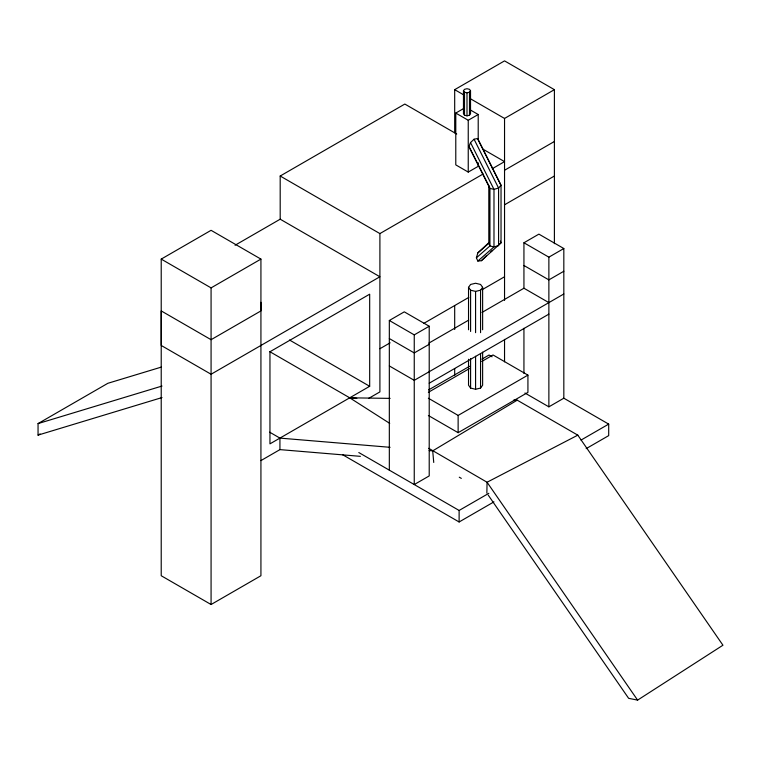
<?xml version="1.0" encoding="UTF-8"?>
<svg xmlns="http://www.w3.org/2000/svg" width="761" height="761" viewBox="0 0 761 761"><rect width="100%" height="100%" fill="white"/><g stroke="black" fill="none" stroke-linecap="round" stroke-linejoin="round"><path stroke-width="1.14" d="M483.092 174.012L379.901 233.589L379.901 276.766L211.073 374.241L161.218 345.456L161.218 310.916L211.073 339.701L260.928 310.916L260.928 259.101L211.073 287.886L211.073 604.519L260.928 575.735L260.928 302.279M235.063 245.251L280.191 219.197L280.191 176.019L404.833 104.057L456.724 134.022M504.543 300.395L504.543 118.45L554.398 89.665L554.398 243.682M486.859 493.128L487.059 482.246L428.7 448.305M476.386 257.827L489.932 245.955L489.932 188.395L468.947 146.578L470.507 142.573L474.065 139.234L477.556 138.502L501.033 185.284L501.033 242.854L481.371 260.709L477.841 261.061L476.386 257.827L477.841 252.918L488.79 242.692M463.468 90.759L464.505 89.322L466.997 88.723L469.489 89.322L470.526 90.759L470.526 113.789L469.489 115.225L466.997 115.824L464.505 115.225L463.468 113.789L463.468 90.759L464.505 92.205L464.505 115.225M469.489 115.225L469.489 92.205L470.526 90.759M468.529 329.779L468.529 287.325L470.593 284.452L475.577 283.254L480.562 284.452L482.626 287.325L482.626 329.779M480.562 332.652L480.562 290.207L482.626 287.325M468.529 359.259L468.529 385.199L470.593 388.072L475.577 389.271L480.562 388.072L482.626 385.199L482.626 352.181M481.371 260.709L486.593 255.496M477.841 252.918L488.809 243.311L488.809 185.741L468.947 146.578M477.841 261.061L493.984 246.925L498.579 245.632L498.579 188.062L474.065 139.234M490.845 251.777L492.538 250.293M496.79 246.574L501.033 242.854L500.281 241.085M488.21 495.088L628.634 698.313L637.604 700.12L722.95 645.223L577.808 435.159L517.214 400.172L513.646 400.124M429.147 450.569L432.705 450.864L517.214 400.172M211.073 604.519L161.218 575.735L161.218 259.101L211.073 230.317L260.928 259.101M454.688 132.842L454.688 89.665L504.543 60.88L554.398 89.665M478.212 162.768L478.212 166.326L468.243 172.081L455.782 164.88L455.782 113.075L463.753 108.462M455.782 113.075L468.243 120.267L478.212 114.511L478.212 139.624M162.017 397.565L38.05 435.111L38.05 423.592L107.853 383.297L161.303 367.106M492.281 168.704L504.543 161.627L483.178 149.289M38.05 435.111L40.105 433.922M504.543 170.264L554.398 141.479M504.543 204.804L554.398 176.019M389.328 320.486L404.281 311.848L429.214 326.241L429.214 475.92L414.25 484.557L414.25 334.878L389.328 320.486L389.328 470.165M482.008 312.438L523.939 288.229L523.939 242.769L538.893 234.131L563.825 248.524L563.825 398.203L608.695 424.115L608.695 435.625L586.16 448.638M379.901 348.728L390.117 342.83M423.829 323.368L468.786 297.408M482.065 289.741L504.543 276.766M414.25 334.878L429.214 326.241M523.939 242.769L548.871 257.161L563.825 248.524M428.824 343.135L468.709 320.105M429.214 344.305L414.25 352.933L389.328 338.55M563.825 271.258L548.871 279.886L523.939 265.494M369.675 386.293L269.955 443.863L269.955 351.753L369.675 294.184L369.675 386.293L289.494 340.005M260.928 460.595L279.934 449.618L360.381 456.343M368.838 398.288L379.901 391.905L379.901 276.766L280.191 219.197M563.825 293.984L414.25 380.338L389.328 365.946M429.214 383.211L548.871 314.131M428.595 389.927L469.575 366.269M481.865 359.173L489.038 355.026L492.091 356.795M428.367 392.305L469.423 368.6M481.742 361.494L493.033 354.968L527.925 375.125L527.925 392.391L458.132 432.686L428.367 415.506M428.367 398.231L458.132 415.42L527.925 375.125M524.938 393.028L548.871 406.84L563.825 398.203M358.802 452.538L459.121 510.46L488.838 493.309M581.033 440.077L608.695 424.115M342.536 454.669L459.121 521.979L493.956 501.87M577.808 435.159L487.059 482.246L637.604 700.12M38.05 423.592L162.017 386.046M464.505 92.205L466.997 92.794L469.489 92.205M468.529 287.325L470.593 290.207L475.577 291.396L480.562 290.207M390.117 398.384L349.727 397.813L269.546 351.515M356.804 398.393L349.727 397.813L389.718 423.382M269.651 432.172L279.934 438.108L390.07 447.306M454.688 89.665L463.839 94.954M469.946 98.473L504.543 118.45M469.585 109.527L478.212 114.511M523.939 288.229L548.871 302.621M280.191 176.019L379.901 233.589M161.218 259.101L211.073 287.886M459.273 477.204L461.318 478.384M477.556 138.502L501.033 185.284L498.579 188.062L493.984 189.356L489.932 188.395L488.809 185.741M470.507 142.573L493.984 189.356L493.984 246.925L489.932 245.955L488.809 243.311M432.705 450.864L433.741 462.46M548.871 257.161L548.871 406.84M523.939 328.267L523.939 373.432M504.543 339.387L504.543 361.827M480.562 353.884L480.562 388.072M475.577 291.396L475.577 332.671M475.577 356.253L475.577 389.271M470.593 290.207L470.593 331.473M470.593 358.593L470.593 388.072M468.243 120.267L468.243 172.081M466.997 92.794L466.997 115.824M459.121 510.46L459.121 521.979M458.132 415.42L458.132 432.686M454.688 305.874L454.688 329.503M454.688 368.495L454.688 375.582M279.934 438.108L279.934 449.618"/></g></svg>
